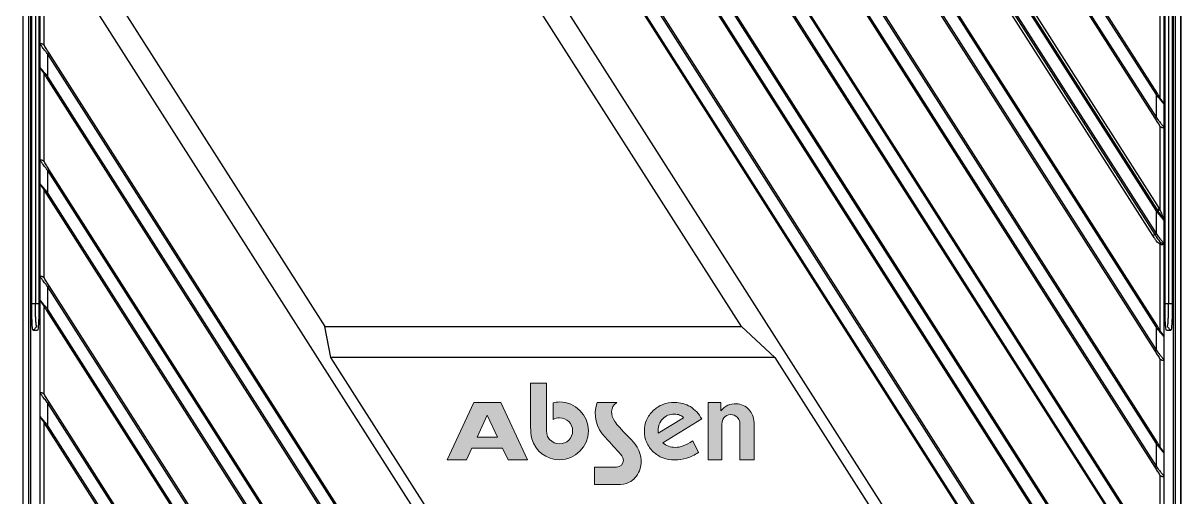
# Model space of a CAD drawing. Header units: millimetres. Extents: x 620 to 19791, y 2539 to 6969.
# Drawn here: x 5723.9 to 5873.9, y 3648.9 to 3710.3 of the extents above; entities that cross this region are included whole.
import ezdxf

# ---------------------------------------------------------------- set-up
doc = ezdxf.new("R2010")
doc.units = ezdxf.units.MM
doc.layers.add('图层 1', color=7, linetype='Continuous', lineweight=18)

# ---------------------------------------------------------------- blocks, each defined once
blk = doc.blocks.new('tugj')
at = {"true_color": 0xf58220}
h = blk.add_hatch(color=30, dxfattribs=at)
edge = h.paths.add_edge_path()
edge.add_spline(control_points=[(12373.44, 4987.8), (12373.51, 4987.6), (12373.62, 4987.41), (12373.76, 4987.25), (12374.08, 4986.89), (12374.53, 4986.67), (12375.04, 4986.67), (12375.97, 4986.67), (12376.74, 4987.43), (12376.74, 4988.36), (12376.74, 4989.3), (12375.97, 4990.06), (12375.04, 4990.06), (12374.74, 4990.06), (12374.45, 4989.98), (12374.2, 4989.84), (12374.2, 4989.84), (12374.2, 4992.01), (12374.2, 4992.01), (12374.48, 4992.07), (12374.76, 4992.11), (12375.04, 4992.11), (12377.1, 4992.11), (12378.78, 4990.42), (12378.78, 4988.36), (12378.78, 4986.3), (12377.1, 4984.62), (12375.04, 4984.62), (12373.33, 4984.62), (12371.89, 4985.77), (12371.44, 4987.33), (12371.29, 4987.85), (12371.3, 4988.33), (12371.3, 4988.86), (12371.3, 4988.86), (12371.3, 4989.47), (12371.3, 4989.47), (12371.3, 4989.47), (12371.3, 4994.53), (12371.3, 4994.53), (12371.3, 4994.53), (12373.34, 4994.53), (12373.34, 4994.53), (12373.34, 4992.63), (12373.34, 4990.72), (12373.34, 4988.82), (12373.34, 4988.47), (12373.32, 4988.14), (12373.44, 4987.8)], knot_values=[0, 0, 0, 0, 1, 1, 1, 2, 2, 2, 3, 3, 3, 4, 4, 4, 5, 5, 5, 6, 6, 6, 7, 7, 7, 8, 8, 8, 9, 9, 9, 10, 10, 10, 11, 11, 11, 12, 12, 12, 13, 13, 13, 14, 14, 14, 15, 15, 15, 16, 16, 16, 16], degree=3, periodic=0)
h = blk.add_hatch(color=256)
h.paths.add_polyline_path([(12364.35, 4987.56), (12367, 4987.56), (12365.68, 4990.4)], flags=16)
h.paths.add_polyline_path([(12367.67, 4986.12), (12363.69, 4986.12), (12362.98, 4984.62), (12360.46, 4984.62), (12363.93, 4992.04), (12366.2, 4992.04), (12367.43, 4992.04), (12370.89, 4984.62), (12368.37, 4984.62)])
h = blk.add_hatch(color=256)
edge = h.paths.add_edge_path()
edge.add_spline(control_points=[(12379.92, 4992.04), (12379.92, 4992.04), (12382.45, 4992.04), (12382.45, 4992.04), (12381.58, 4991.42), (12381.64, 4990.4), (12382.2, 4989.58), (12382.37, 4989.33), (12382.58, 4989.08), (12382.79, 4988.82), (12383.49, 4987.99), (12384.24, 4987.43), (12384.83, 4986.63), (12385.58, 4985.6), (12385.88, 4984.46), (12385.39, 4983.19), (12385.13, 4982.53), (12384.67, 4981.98), (12384.06, 4981.7), (12383.59, 4981.48), (12383.06, 4981.4), (12382.51, 4981.4), (12382.51, 4981.4), (12379.59, 4981.4), (12379.59, 4981.4), (12379.59, 4981.4), (12379.59, 4983.65), (12379.59, 4983.65), (12379.59, 4983.65), (12382.41, 4983.65), (12382.41, 4983.65), (12382.41, 4983.65), (12382.42, 4983.65), (12382.42, 4983.65), (12382.42, 4983.65), (12382.42, 4983.65), (12382.42, 4983.65), (12382.42, 4983.65), (12382.42, 4983.65), (12382.42, 4983.65), (12382.42, 4983.65), (12382.42, 4983.65), (12382.42, 4983.65), (12382.92, 4983.66), (12383.32, 4984.06), (12383.32, 4984.55), (12383.32, 4984.98), (12382.98, 4985.28), (12382.72, 4985.58), (12382.07, 4986.32), (12381.38, 4987.07), (12381.02, 4987.45), (12379.72, 4988.8), (12379.36, 4990.34), (12379.92, 4992.04)], knot_values=[0, 0, 0, 0, 1, 1, 1, 2, 2, 2, 3, 3, 3, 4, 4, 4, 5, 5, 5, 6, 6, 6, 7, 7, 7, 8, 8, 8, 9, 9, 9, 10, 10, 10, 11, 11, 11, 12, 12, 12, 13, 13, 13, 14, 14, 14, 15, 15, 15, 16, 16, 16, 17, 17, 17, 18, 18, 18, 18], degree=3, periodic=0)
h = blk.add_hatch(color=256)
edge = h.paths.add_edge_path()
edge.add_spline(control_points=[(12393.03, 4985.55), (12392.54, 4985.23), (12392.04, 4984.99), (12391.53, 4984.83), (12391.02, 4984.67), (12390.49, 4984.59), (12389.94, 4984.59), (12389.41, 4984.59), (12388.91, 4984.68), (12388.44, 4984.86), (12387.97, 4985.04), (12387.56, 4985.31), (12387.18, 4985.66), (12386.81, 4986.01), (12386.53, 4986.42), (12386.33, 4986.87), (12386.13, 4987.33), (12386.03, 4987.81), (12386.03, 4988.32), (12386.03, 4988.84), (12386.13, 4989.32), (12386.32, 4989.77), (12386.51, 4990.21), (12386.8, 4990.62), (12387.18, 4990.98), (12387.56, 4991.34), (12387.97, 4991.6), (12388.42, 4991.78), (12388.88, 4991.95), (12389.38, 4992.04), (12389.94, 4992.04), (12390.7, 4992.04), (12391.38, 4991.86), (12391.99, 4991.5), (12392.59, 4991.13), (12393.08, 4990.6), (12393.47, 4989.9), (12393.47, 4989.9), (12388.42, 4986.82), (12388.42, 4986.82), (12388.64, 4986.62), (12388.88, 4986.47), (12389.15, 4986.37), (12389.42, 4986.27), (12389.71, 4986.22), (12390.03, 4986.22), (12390.36, 4986.22), (12390.7, 4986.28), (12391.07, 4986.42), (12391.44, 4986.55), (12391.85, 4986.76), (12392.31, 4987.05), (12392.31, 4987.05), (12393.03, 4985.55), (12393.03, 4985.55)], knot_values=[0, 0, 0, 0, 1, 1, 1, 2, 2, 2, 3, 3, 3, 4, 4, 4, 5, 5, 5, 6, 6, 6, 7, 7, 7, 8, 8, 8, 9, 9, 9, 10, 10, 10, 11, 11, 11, 12, 12, 12, 13, 13, 13, 14, 14, 14, 15, 15, 15, 16, 16, 16, 17, 17, 17, 18, 18, 18, 18], degree=3, periodic=0)
edge = h.paths.add_edge_path(flags=16)
edge.add_spline(control_points=[(12387.82, 4988.07), (12387.82, 4988.07), (12391.11, 4990.05), (12391.11, 4990.05), (12390.97, 4990.21), (12390.8, 4990.33), (12390.59, 4990.41), (12390.39, 4990.49), (12390.16, 4990.53), (12389.92, 4990.53), (12389.31, 4990.53), (12388.81, 4990.33), (12388.41, 4989.92), (12388.01, 4989.52), (12387.81, 4989), (12387.81, 4988.39), (12387.81, 4988.3), (12387.81, 4988.23), (12387.82, 4988.19), (12387.82, 4988.15), (12387.82, 4988.11), (12387.82, 4988.07)], knot_values=[0, 0, 0, 0, 1, 1, 1, 2, 2, 2, 3, 3, 3, 4, 4, 4, 5, 5, 5, 6, 6, 6, 7, 7, 7, 7], degree=3, periodic=0)
h = blk.add_hatch(color=256)
edge = h.paths.add_edge_path()
edge.add_spline(control_points=[(12394.28, 4984.62), (12394.28, 4984.62), (12394.28, 4992.04), (12394.28, 4992.04), (12394.28, 4992.04), (12395.94, 4992.04), (12395.94, 4992.04), (12395.94, 4992.04), (12395.94, 4990.94), (12395.94, 4990.94), (12396.52, 4991.63), (12397.11, 4991.9), (12397.99, 4991.88), (12398.47, 4991.88), (12399.23, 4991.56), (12399.61, 4991.1), (12399.97, 4990.64), (12400.24, 4990.25), (12400.24, 4989.4), (12400.24, 4989.4), (12400.24, 4984.62), (12400.24, 4984.62), (12400.24, 4984.62), (12398.42, 4984.62), (12398.42, 4984.62), (12398.42, 4984.62), (12398.42, 4988.77), (12398.42, 4988.77), (12398.42, 4989.02), (12398.42, 4989.28), (12398.38, 4989.53), (12398.35, 4989.72), (12398.24, 4989.93), (12398.08, 4990.11), (12397.61, 4990.6), (12396.76, 4990.59), (12396.33, 4990.04), (12396.1, 4989.75), (12396.08, 4989.46), (12396.08, 4988.73), (12396.08, 4988.73), (12396.08, 4984.62), (12396.08, 4984.62), (12396.08, 4984.62), (12394.28, 4984.62), (12394.28, 4984.62)], knot_values=[0, 0, 0, 0, 1, 1, 1, 2, 2, 2, 3, 3, 3, 4, 4, 4, 5, 5, 5, 6, 6, 6, 7, 7, 7, 8, 8, 8, 9, 9, 9, 10, 10, 10, 11, 11, 11, 12, 12, 12, 13, 13, 13, 14, 14, 14, 15, 15, 15, 15], degree=3, periodic=0)
at = {"color": 7, "linetype": 'Continuous', "lineweight": 25}
for p, q in [((12357.17, 5133.16), (12452.33, 4983.78)), ((12452.33, 4986.75), (12359.06, 5133.16)), ((12366.77, 5133.16), (12452.33, 4998.85)), ((12452.33, 5001.83), (12368.67, 5133.16)), ((12376.37, 5133.16), (12452.33, 5013.93)), ((12452.33, 5016.9), (12378.27, 5133.16)), ((12385.98, 5133.16), (12452.33, 5029)), ((12452.33, 5031.98), (12387.87, 5133.16)), ((12452.33, 4968.7), (12348.17, 5132.21)), ((12349.82, 5132.58), (12452.33, 4971.68)), ((12357.69, 5131.96), (12452.16, 4983.67)), ((12452.5, 4986.86), (12360.06, 5131.96)), ((12367.3, 5131.96), (12452.16, 4998.74)), ((12452.5, 5001.94), (12369.67, 5131.96)), ((12376.9, 5131.96), (12452.16, 5013.82)), ((12452.5, 5017.01), (12379.27, 5131.96)), ((12386.5, 5131.96), (12452.16, 5028.89)), ((12452.5, 5032.09), (12388.88, 5131.96)), ((12348.84, 5130.78), (12452.16, 4968.59)), ((12452.5, 4971.79), (12350.88, 5131.3)), ((12451.91, 5013.66), (12377.69, 5130.16)), ((12380.77, 5130.16), (12452.75, 5017.17)), ((12452.33, 4956.6), (12342.78, 5128.57)), ((12452.33, 4953.62), (12341.17, 5128.12)), ((12452.5, 4956.71), (12343.41, 5127.95)), ((12341.95, 5126.52), (12452.16, 4953.52)), ((12452.33, 4941.53), (12337.58, 5121.65)), ((12452.5, 4941.63), (12338.95, 5119.88)), ((12452.33, 4938.55), (12337.24, 5119.22)), ((12338.65, 5116.63), (12452.16, 4938.44)), ((12305.54, 4868.26), (12305.54, 5107.47)), ((12306.27, 4868.26), (12306.27, 5107.47)), ((12306.49, 5107.47), (12306.49, 4868.26)), ((12454.59, 4868.26), (12454.59, 5107.47)), ((12454.82, 5107.47), (12454.82, 4868.26)), ((12455.54, 4868.26), (12455.54, 5107.47)), ((12455.54, 5107.47), (12455.54, 4868.26)), ((12398.6, 5001.87), (12354.11, 5071.69)), ((12452.83, 4922.32), (12361.49, 5065.69)), ((12306.65, 5004.87), (12306.65, 5063.87)), ((12307.13, 5063.87), (12307.13, 5004.87)), ((12307.59, 5063.87), (12307.59, 5004.87)), ((12453.49, 5004.87), (12453.49, 5063.87)), ((12453.96, 5063.87), (12453.96, 5004.87)), ((12454.43, 5063.87), (12454.43, 5004.87)), ((12308.3, 5058.92), (12344.65, 5001.87)), ((12307.75, 5038.44), (12307.75, 5053.57)), ((12308.25, 5053.42), (12399.59, 4910.04)), ((12308.25, 5038.33), (12308.25, 5053.42)), ((12452.83, 5042.93), (12452.83, 5031.57)), ((12453.33, 5042.82), (12453.33, 5030.73)), ((12307.75, 5035.46), (12307.75, 5038.44)), ((12308.25, 5038.33), (12308.3, 5038.27)), ((12308.75, 5034.2), (12308.75, 5037.18)), ((12423.85, 4856.52), (12308.75, 5037.18)), ((12422.44, 4859.1), (12308.92, 5037.29)), ((12307.75, 5023.36), (12307.75, 5035.46)), ((12308.25, 5023.26), (12308.25, 5034.62)), ((12308.58, 5034.1), (12422.14, 4855.85)), ((12308.75, 5034.2), (12423.5, 4854.08)), ((12452.33, 5031.98), (12452.33, 5029)), ((12453.33, 5030.73), (12453.33, 5027.75)), ((12452.83, 5027.85), (12452.79, 5027.91)), ((12452.83, 5027.85), (12452.83, 5017.05)), ((12453.33, 5027.75), (12453.33, 5015.65)), ((12307.75, 5020.38), (12307.75, 5023.36)), ((12308.25, 5023.26), (12308.3, 5023.19)), ((12419.92, 4847.61), (12308.75, 5022.11)), ((12308.75, 5019.13), (12308.75, 5022.11)), ((12419.14, 4849.21), (12308.92, 5022.21)), ((12307.75, 5008.29), (12307.75, 5020.38)), ((12308.25, 5008.18), (12308.25, 5019.54)), ((12308.58, 5019.02), (12417.67, 4847.78)), ((12308.75, 5019.13), (12418.31, 4847.16)), ((12452.33, 5016.9), (12452.33, 5013.93)), ((12452.58, 5016.89), (12452.5, 5017.01)), ((12452.75, 5017.17), (12452.83, 5017.05)), ((12453.33, 5015.65), (12453.33, 5012.67)), ((12452.83, 5012.56), (12452.83, 5001.42)), ((12453.33, 5012.67), (12453.33, 5000.57)), ((12307.75, 5005.31), (12307.75, 5008.29)), ((12308.25, 5008.18), (12308.3, 5008.12)), ((12308.75, 5004.05), (12308.75, 5007.03)), ((12412.92, 4843.53), (12308.75, 5007.03)), ((12412.24, 4844.96), (12308.92, 5007.14)), ((12306.65, 5004.87), (12307.13, 5004.87)), ((12307.75, 4993.21), (12307.75, 5005.31)), ((12308.25, 4993.1), (12308.25, 5004.47)), ((12308.75, 5004.05), (12411.26, 4843.15)), ((12453.96, 5004.87), (12454.43, 5004.87)), ((12308.58, 5003.95), (12410.21, 4844.43)), ((12307.41, 5001.39), (12306.83, 5001.39)), ((12307.31, 5001.87), (12306.83, 5001.39)), ((12345.42, 4997.87), (12344.65, 5001.87)), ((12344.65, 5001.87), (12398.6, 5001.87)), ((12398.6, 5001.87), (12402.92, 4997.87)), ((12452.33, 5001.83), (12452.33, 4998.85)), ((12454.25, 5001.39), (12453.67, 5001.39)), ((12454.25, 5001.39), (12453.78, 5001.87)), ((12453.33, 5000.57), (12453.33, 4997.6)), ((12358.16, 4977.87), (12345.42, 4997.87)), ((12402.92, 4997.87), (12345.42, 4997.87)), ((12402.92, 4997.87), (12415.67, 4977.87)), ((12452.83, 4997.7), (12452.79, 4997.76)), ((12452.83, 4997.7), (12452.83, 4986.34)), ((12453.33, 4997.6), (12453.33, 4985.5)), ((12307.75, 4990.23), (12307.75, 4993.21)), ((12308.25, 4993.1), (12308.3, 4993.04)), ((12403.39, 4843.77), (12308.92, 4992.06)), ((12308.75, 4988.98), (12308.75, 4991.95)), ((12403.92, 4842.57), (12308.75, 4991.95)), ((12307.75, 4978.14), (12307.75, 4990.23)), ((12308.25, 4978.03), (12308.25, 4989.39)), ((12308.58, 4988.87), (12401.02, 4843.77)), ((12308.75, 4988.98), (12402.02, 4842.57)), ((12452.33, 4986.75), (12452.33, 4983.78)), ((12453.33, 4985.5), (12453.33, 4982.52)), ((12452.83, 4982.63), (12452.79, 4982.69)), ((12452.83, 4982.63), (12452.83, 4971.26)), ((12453.33, 4982.52), (12453.33, 4970.42))]:
    blk.add_line(p, q, dxfattribs=at)
at = {"color": 8, "linetype": 'Continuous', "lineweight": 25}
for p, q in [((12307.13, 5004.87), (12307.59, 5004.87)), ((12453.49, 5004.87), (12453.96, 5004.87))]:
    blk.add_line(p, q, dxfattribs=at)
blk.add_line((12373.44, 4987.8), (12373.44, 4987.8))
blk.add_line((12373.44, 4987.8), (12373.44, 4987.8))
blk.add_line((12373.44, 4987.8), (12373.44, 4987.8))
at = {"color": 7, "linetype": 'Continuous', "lineweight": 25, "flags": 128}
for points in [[(12308.92, 5037.29), (12308.92, 5037.29), (12308.91, 5037.28), (12308.89, 5037.27), (12308.87, 5037.26), (12308.85, 5037.24), (12308.82, 5037.22), (12308.78, 5037.2), (12308.75, 5037.18)], [(12452.5, 5032.09), (12452.5, 5032.08), (12452.49, 5032.08), (12452.47, 5032.07), (12452.45, 5032.06), (12452.43, 5032.04), (12452.4, 5032.02), (12452.37, 5032), (12452.33, 5031.98)], [(12308.92, 5022.21), (12308.92, 5022.21), (12308.91, 5022.21), (12308.89, 5022.2), (12308.87, 5022.18), (12308.85, 5022.17), (12308.82, 5022.15), (12308.78, 5022.13), (12308.75, 5022.11)], [(12308.58, 5019.02), (12308.59, 5019.02), (12308.6, 5019.03), (12308.61, 5019.04), (12308.63, 5019.05), (12308.66, 5019.07), (12308.69, 5019.09), (12308.72, 5019.11), (12308.75, 5019.13)], [(12452.75, 5017.17), (12452.71, 5017.14), (12452.66, 5017.11), (12452.61, 5017.08), (12452.58, 5017.06), (12452.54, 5017.04), (12452.52, 5017.02), (12452.51, 5017.01), (12452.5, 5017.01)], [(12308.92, 5007.14), (12308.92, 5007.14), (12308.91, 5007.13), (12308.89, 5007.12), (12308.87, 5007.11), (12308.85, 5007.09), (12308.82, 5007.07), (12308.78, 5007.05), (12308.75, 5007.03)], [(12308.58, 5003.95), (12308.59, 5003.95), (12308.6, 5003.95), (12308.61, 5003.96), (12308.63, 5003.98), (12308.66, 5003.99), (12308.69, 5004.01), (12308.72, 5004.03), (12308.75, 5004.05)], [(12452.16, 4998.74), (12452.17, 4998.75), (12452.18, 4998.75), (12452.19, 4998.76), (12452.21, 4998.77), (12452.24, 4998.79), (12452.27, 4998.81), (12452.3, 4998.83), (12452.33, 4998.85)], [(12308.92, 4992.06), (12308.92, 4992.06), (12308.91, 4992.05), (12308.89, 4992.04), (12308.87, 4992.03), (12308.85, 4992.01), (12308.82, 4992), (12308.78, 4991.98), (12308.75, 4991.95)], [(12308.58, 4988.87), (12308.59, 4988.87), (12308.6, 4988.88), (12308.61, 4988.89), (12308.63, 4988.9), (12308.66, 4988.92), (12308.69, 4988.94), (12308.72, 4988.96), (12308.75, 4988.98)], [(12452.5, 4986.86), (12452.5, 4986.86), (12452.49, 4986.85), (12452.47, 4986.84), (12452.45, 4986.83), (12452.43, 4986.81), (12452.4, 4986.79), (12452.37, 4986.77), (12452.33, 4986.75)]]:
    blk.add_lwpolyline(points, dxfattribs=at)
at = {"color": 7, "linetype": 'Continuous', "lineweight": 25}
for points, knots in [([(12308.25, 5038.33), (12308.23, 5038.36), (12308.18, 5038.41), (12308.09, 5038.46), (12308, 5038.5), (12307.91, 5038.52), (12307.85, 5038.52), (12307.78, 5038.5), (12307.76, 5038.46), (12307.75, 5038.44)], [0, 0, 0, 0, 0.134077, 0.262039, 0.388304, 0.526978, 0.64204, 0.751288, 1, 1, 1, 1]), ([(12308.75, 5037.18), (12308.64, 5037.32), (12308.4, 5037.62), (12308.12, 5037.95), (12307.96, 5038.2), (12307.86, 5038.31), (12307.78, 5038.39), (12307.76, 5038.42), (12307.75, 5038.44)], [0, 0, 0, 0, 0.257261, 0.56809, 0.677197, 0.770862, 0.880867, 1, 1, 1, 1]), ([(12308.92, 5037.29), (12308.81, 5037.46), (12308.59, 5037.81), (12308.39, 5038.12), (12308.3, 5038.27)], [0, 0, 0, 0, 0.502861, 1, 1, 1, 1]), ([(12307.75, 5035.46), (12307.76, 5035.45), (12307.77, 5035.44), (12307.84, 5035.35), (12307.94, 5035.22), (12308.12, 5034.99), (12308.4, 5034.65), (12308.63, 5034.36), (12308.75, 5034.2)], [0, 0, 0, 0, 0.09337, 0.196877, 0.31477, 0.449933, 0.705778, 1, 1, 1, 1]), ([(12307.83, 5035.28), (12307.81, 5035.31), (12307.77, 5035.38), (12307.76, 5035.43), (12307.75, 5035.46)], [0, 0, 0, 0, 0.585147, 1, 1, 1, 1]), ([(12307.83, 5035.28), (12307.85, 5035.25), (12307.89, 5035.18), (12308.01, 5035), (12308.23, 5034.65), (12308.44, 5034.32), (12308.58, 5034.1)], [0, 0, 0, 0, 0.115369, 0.245988, 0.496106, 1, 1, 1, 1]), ([(12308.58, 5034.1), (12308.59, 5034.1), (12308.59, 5034.1), (12308.63, 5034.13), (12308.69, 5034.16), (12308.73, 5034.19), (12308.75, 5034.2)], [0, 0, 0, 0, 0.250003, 0.500006, 0.749993, 1, 1, 1, 1]), ([(12453.33, 5030.73), (12453.33, 5030.73), (12453.31, 5030.75), (12453.24, 5030.85), (12453.12, 5030.99), (12452.95, 5031.21), (12452.69, 5031.53), (12452.46, 5031.82), (12452.33, 5031.98)], [0, 0, 0, 0, 0.098062, 0.21726, 0.342941, 0.45913, 0.704369, 1, 1, 1, 1]), ([(12453.26, 5030.9), (12453.24, 5030.94), (12453.19, 5031), (12453.08, 5031.18), (12452.85, 5031.54), (12452.64, 5031.87), (12452.5, 5032.09)], [0, 0, 0, 0, 0.1153733, 0.2459859, 0.4961026, 1, 1, 1, 1]), ([(12453.26, 5030.9), (12453.28, 5030.87), (12453.32, 5030.81), (12453.33, 5030.75), (12453.33, 5030.73)], [0, 0, 0, 0, 0.541523, 1, 1, 1, 1]), ([(12452.33, 5029), (12452.31, 5028.99), (12452.27, 5028.96), (12452.21, 5028.92), (12452.17, 5028.9), (12452.17, 5028.9), (12452.16, 5028.89)], [0, 0, 0, 0, 0.250004, 0.500021, 0.750002, 1, 1, 1, 1]), ([(12452.16, 5028.89), (12452.27, 5028.72), (12452.49, 5028.38), (12452.69, 5028.07), (12452.79, 5027.91)], [0, 0, 0, 0, 0.502861, 1, 1, 1, 1]), ([(12452.33, 5029), (12452.46, 5028.84), (12452.69, 5028.55), (12452.96, 5028.22), (12453.13, 5027.99), (12453.25, 5027.86), (12453.31, 5027.78), (12453.33, 5027.74), (12453.33, 5027.74), (12453.33, 5027.75)], [0, 0, 0, 0, 0.302076, 0.550669, 0.665667, 0.787579, 0.918986, 0.964427, 1, 1, 1, 1]), ([(12452.83, 5027.85), (12452.86, 5027.83), (12452.91, 5027.77), (12453, 5027.72), (12453.09, 5027.68), (12453.18, 5027.67), (12453.24, 5027.66), (12453.29, 5027.67), (12453.32, 5027.71), (12453.33, 5027.73), (12453.33, 5027.75)], [0, 0, 0, 0, 0.134903, 0.261911, 0.39465, 0.528441, 0.642504, 0.748156, 0.855374, 1, 1, 1, 1]), ([(12308.25, 5023.26), (12308.23, 5023.28), (12308.18, 5023.33), (12308.09, 5023.39), (12308, 5023.42), (12307.91, 5023.44), (12307.85, 5023.45), (12307.78, 5023.43), (12307.76, 5023.39), (12307.75, 5023.36)], [0, 0, 0, 0, 0.1341451, 0.2622005, 0.3885308, 0.5273302, 0.6425653, 0.7518397, 1, 1, 1, 1]), ([(12308.75, 5022.11), (12308.64, 5022.24), (12308.4, 5022.54), (12308.12, 5022.88), (12307.96, 5023.12), (12307.86, 5023.23), (12307.78, 5023.31), (12307.76, 5023.34), (12307.75, 5023.36)], [0, 0, 0, 0, 0.257381, 0.568196, 0.677432, 0.771191, 0.881044, 1, 1, 1, 1]), ([(12308.92, 5022.21), (12308.81, 5022.39), (12308.59, 5022.73), (12308.39, 5023.04), (12308.3, 5023.19)], [0, 0, 0, 0, 0.502864, 1, 1, 1, 1]), ([(12307.75, 5020.38), (12307.76, 5020.38), (12307.77, 5020.36), (12307.84, 5020.27), (12307.94, 5020.14), (12308.12, 5019.92), (12308.4, 5019.58), (12308.63, 5019.28), (12308.75, 5019.13)], [0, 0, 0, 0, 0.093369, 0.196876, 0.314768, 0.449932, 0.705777, 1, 1, 1, 1]), ([(12307.83, 5020.2), (12307.81, 5020.24), (12307.77, 5020.3), (12307.76, 5020.36), (12307.75, 5020.38)], [0, 0, 0, 0, 0.585166, 1, 1, 1, 1]), ([(12307.83, 5020.2), (12307.85, 5020.17), (12307.89, 5020.11), (12308.01, 5019.93), (12308.23, 5019.57), (12308.44, 5019.24), (12308.58, 5019.02)], [0, 0, 0, 0, 0.115369, 0.245988, 0.496106, 1, 1, 1, 1]), ([(12452.5, 5017.01), (12452.5, 5017.01), (12452.5, 5017.01), (12452.48, 5016.99), (12452.45, 5016.98), (12452.43, 5016.96), (12452.39, 5016.94), (12452.35, 5016.92), (12452.33, 5016.9)], [0, 0, 0, 0, 0.239464, 0.36836, 0.500014, 0.63166, 0.760536, 1, 1, 1, 1]), ([(12453.33, 5015.65), (12453.33, 5015.66), (12453.31, 5015.67), (12453.21, 5015.81), (12453, 5016.07), (12452.69, 5016.46), (12452.46, 5016.75), (12452.33, 5016.9)], [0, 0, 0, 0, 0.098037, 0.217313, 0.458137, 0.703937, 1, 1, 1, 1]), ([(12452.58, 5016.89), (12452.58, 5016.89), (12452.59, 5016.89), (12452.62, 5016.91), (12452.65, 5016.93), (12452.69, 5016.96), (12452.75, 5017), (12452.8, 5017.03), (12452.83, 5017.05)], [0, 0, 0, 0, 0.239271, 0.368053, 0.499575, 0.631188, 0.760143, 1, 1, 1, 1]), ([(12453.33, 5015.65), (12453.33, 5015.65), (12453.33, 5015.66), (12453.33, 5015.67), (12453.32, 5015.7), (12453.3, 5015.74), (12453.28, 5015.78), (12453.24, 5015.84), (12453.16, 5015.97), (12452.95, 5016.31), (12452.74, 5016.64), (12452.58, 5016.89)], [0, 0, 0, 0, 0.002482, 0.0198296, 0.0660466, 0.1362881, 0.1617909, 0.2069011, 0.3460667, 0.4934647, 1, 1, 1, 1]), ([(12452.59, 5016.91), (12452.6, 5016.88), (12452.62, 5016.84), (12452.64, 5016.79), (12452.66, 5016.77)], [0, 0, 0, 0, 0.502338, 1, 1, 1, 1]), ([(12452.83, 5017.05), (12452.92, 5016.83), (12453.06, 5016.47), (12453.26, 5015.99), (12453.31, 5015.76), (12453.33, 5015.65)], [0, 0, 0, 0, 0.444644, 0.722588, 1, 1, 1, 1]), ([(12452.16, 5013.82), (12452.16, 5013.82), (12452.15, 5013.81), (12452.09, 5013.77), (12452.01, 5013.72), (12451.94, 5013.68), (12451.91, 5013.66)], [0, 0, 0, 0, 0.2500005, 0.5000072, 0.7500191, 1, 1, 1, 1]), ([(12452.83, 5012.56), (12452.75, 5012.61), (12452.58, 5012.71), (12452.37, 5012.97), (12452.2, 5013.21), (12452.05, 5013.45), (12451.96, 5013.58), (12451.91, 5013.66)], [0, 0, 0, 0, 0.187218, 0.413048, 0.681518, 0.800238, 1, 1, 1, 1]), ([(12452.33, 5013.93), (12452.31, 5013.91), (12452.27, 5013.88), (12452.21, 5013.85), (12452.17, 5013.82), (12452.17, 5013.82), (12452.16, 5013.82)], [0, 0, 0, 0, 0.250004, 0.500022, 0.75, 1, 1, 1, 1]), ([(12452.16, 5013.82), (12452.29, 5013.62), (12452.47, 5013.34), (12452.71, 5012.98), (12452.85, 5012.84), (12452.92, 5012.78)], [0, 0, 0, 0, 0.531853, 0.782478, 1, 1, 1, 1]), ([(12452.33, 5013.93), (12452.46, 5013.76), (12452.69, 5013.47), (12452.96, 5013.14), (12453.13, 5012.92), (12453.25, 5012.78), (12453.31, 5012.7), (12453.33, 5012.67), (12453.33, 5012.67), (12453.33, 5012.67)], [0, 0, 0, 0, 0.302582, 0.550131, 0.66527, 0.788253, 0.920163, 0.965264, 1, 1, 1, 1]), ([(12452.83, 5012.56), (12452.84, 5012.58), (12452.86, 5012.62), (12452.88, 5012.68), (12452.9, 5012.74), (12452.91, 5012.77), (12452.92, 5012.78)], [0, 0, 0, 0, 0.246956, 0.50001, 0.753037, 1, 1, 1, 1]), ([(12453.33, 5012.67), (12453.33, 5012.67), (12453.33, 5012.66), (12453.33, 5012.63), (12453.32, 5012.6), (12453.3, 5012.56), (12453.27, 5012.52), (12453.19, 5012.48), (12453.08, 5012.48), (12452.95, 5012.5), (12452.87, 5012.54), (12452.83, 5012.56)], [0, 0, 0, 0, 0.0240225, 0.0315148, 0.1438131, 0.1995644, 0.3349407, 0.5101815, 0.6736692, 0.8339388, 1, 1, 1, 1]), ([(12452.92, 5012.78), (12452.95, 5012.76), (12453.03, 5012.71), (12453.14, 5012.67), (12453.22, 5012.64), (12453.28, 5012.64), (12453.32, 5012.64), (12453.33, 5012.65), (12453.33, 5012.67), (12453.33, 5012.67), (12453.33, 5012.67), (12453.33, 5012.67)], [0, 0, 0, 0, 0.157281, 0.366929, 0.538763, 0.64963, 0.848046, 0.956078, 0.985715, 0.994716, 1, 1, 1, 1]), ([(12308.25, 5008.18), (12308.23, 5008.21), (12308.18, 5008.26), (12308.09, 5008.31), (12308, 5008.35), (12307.91, 5008.37), (12307.85, 5008.37), (12307.78, 5008.35), (12307.76, 5008.31), (12307.75, 5008.29)], [0, 0, 0, 0, 0.134143, 0.2622, 0.388529, 0.527329, 0.642564, 0.751838, 1, 1, 1, 1]), ([(12308.75, 5007.03), (12308.64, 5007.17), (12308.4, 5007.47), (12308.12, 5007.8), (12307.96, 5008.05), (12307.86, 5008.16), (12307.78, 5008.24), (12307.76, 5008.27), (12307.75, 5008.29)], [0, 0, 0, 0, 0.257381, 0.568196, 0.677432, 0.771192, 0.881044, 1, 1, 1, 1]), ([(12308.92, 5007.14), (12308.81, 5007.31), (12308.59, 5007.66), (12308.39, 5007.97), (12308.3, 5008.12)], [0, 0, 0, 0, 0.502861, 1, 1, 1, 1]), ([(12306.83, 5001.39), (12306.81, 5001.44), (12306.76, 5001.55), (12306.7, 5002.35), (12306.66, 5003.51), (12306.66, 5004.42), (12306.65, 5004.87)], [0, 0, 0, 0, 0.246606, 0.499977, 0.753355, 1, 1, 1, 1]), ([(12307.31, 5001.87), (12307.29, 5001.89), (12307.27, 5001.91), (12307.25, 5002.03), (12307.22, 5002.21), (12307.19, 5002.55), (12307.16, 5003.14), (12307.14, 5003.68), (12307.13, 5004.26), (12307.13, 5004.66), (12307.13, 5004.87)], [0, 0, 0, 0, 0.172798, 0.22395, 0.251448, 0.47876, 0.617801, 0.745872, 0.869008, 1, 1, 1, 1]), ([(12307.59, 5004.87), (12307.59, 5004.42), (12307.59, 5003.51), (12307.54, 5002.35), (12307.48, 5001.55), (12307.43, 5001.44), (12307.41, 5001.39)], [0, 0, 0, 0, 0.246584, 0.499952, 0.753353, 1, 1, 1, 1]), ([(12307.75, 5005.31), (12307.76, 5005.3), (12307.77, 5005.29), (12307.84, 5005.2), (12307.94, 5005.07), (12308.12, 5004.84), (12308.4, 5004.5), (12308.63, 5004.21), (12308.75, 5004.05)], [0, 0, 0, 0, 0.093369, 0.196876, 0.314768, 0.449931, 0.705777, 1, 1, 1, 1]), ([(12307.83, 5005.13), (12307.81, 5005.16), (12307.77, 5005.22), (12307.76, 5005.28), (12307.75, 5005.31)], [0, 0, 0, 0, 0.585162, 1, 1, 1, 1]), ([(12307.83, 5005.13), (12307.85, 5005.1), (12307.89, 5005.03), (12308.01, 5004.85), (12308.23, 5004.5), (12308.44, 5004.17), (12308.58, 5003.95)], [0, 0, 0, 0, 0.115369, 0.245988, 0.496106, 1, 1, 1, 1]), ([(12453.67, 5001.39), (12453.65, 5001.44), (12453.6, 5001.55), (12453.54, 5002.35), (12453.5, 5003.51), (12453.49, 5004.42), (12453.49, 5004.87)], [0, 0, 0, 0, 0.246575, 0.499981, 0.753377, 1, 1, 1, 1]), ([(12453.78, 5001.87), (12453.79, 5001.88), (12453.81, 5001.91), (12453.84, 5002.03), (12453.87, 5002.2), (12453.9, 5002.55), (12453.93, 5003.14), (12453.95, 5003.68), (12453.96, 5004.26), (12453.96, 5004.66), (12453.96, 5004.87)], [0, 0, 0, 0, 0.171089, 0.22156, 0.248497, 0.476583, 0.616497, 0.745393, 0.868684, 1, 1, 1, 1]), ([(12454.43, 5004.87), (12454.43, 5004.42), (12454.42, 5003.51), (12454.38, 5002.35), (12454.32, 5001.55), (12454.27, 5001.44), (12454.25, 5001.39)], [0, 0, 0, 0, 0.246596, 0.499948, 0.753316, 1, 1, 1, 1]), ([(12452.5, 5001.94), (12452.5, 5001.93), (12452.49, 5001.93), (12452.46, 5001.91), (12452.4, 5001.87), (12452.36, 5001.84), (12452.33, 5001.83)], [0, 0, 0, 0, 0.2499967, 0.5000009, 0.7499926, 1, 1, 1, 1]), ([(12453.33, 5000.57), (12453.33, 5000.58), (12453.31, 5000.6), (12453.24, 5000.7), (12453.12, 5000.84), (12452.95, 5001.05), (12452.69, 5001.38), (12452.46, 5001.67), (12452.33, 5001.83)], [0, 0, 0, 0, 0.097996, 0.217183, 0.3429, 0.459099, 0.704331, 1, 1, 1, 1]), ([(12453.26, 5000.75), (12453.24, 5000.79), (12453.19, 5000.85), (12453.08, 5001.03), (12452.85, 5001.38), (12452.64, 5001.72), (12452.5, 5001.94)], [0, 0, 0, 0, 0.115373, 0.245987, 0.496102, 1, 1, 1, 1]), ([(12453.26, 5000.75), (12453.28, 5000.72), (12453.32, 5000.66), (12453.33, 5000.6), (12453.33, 5000.57)], [0, 0, 0, 0, 0.541941, 1, 1, 1, 1]), ([(12452.16, 4998.74), (12452.27, 4998.57), (12452.49, 4998.23), (12452.69, 4997.92), (12452.79, 4997.76)], [0, 0, 0, 0, 0.502859, 1, 1, 1, 1]), ([(12452.33, 4998.85), (12452.46, 4998.69), (12452.69, 4998.39), (12452.96, 4998.07), (12453.13, 4997.84), (12453.25, 4997.71), (12453.31, 4997.63), (12453.33, 4997.59), (12453.33, 4997.59), (12453.33, 4997.6)], [0, 0, 0, 0, 0.3020708, 0.5506758, 0.6656738, 0.7875816, 0.9189876, 0.9644279, 1, 1, 1, 1]), ([(12452.83, 4997.7), (12452.86, 4997.68), (12452.91, 4997.62), (12453, 4997.57), (12453.09, 4997.53), (12453.18, 4997.51), (12453.24, 4997.51), (12453.29, 4997.52), (12453.32, 4997.55), (12453.33, 4997.58), (12453.33, 4997.6)], [0, 0, 0, 0, 0.134908, 0.261922, 0.39465, 0.52845, 0.642532, 0.748185, 0.855372, 1, 1, 1, 1]), ([(12308.25, 4993.1), (12308.23, 4993.13), (12308.18, 4993.18), (12308.09, 4993.24), (12308, 4993.27), (12307.91, 4993.29), (12307.85, 4993.3), (12307.78, 4993.28), (12307.76, 4993.24), (12307.75, 4993.21)], [0, 0, 0, 0, 0.1341442, 0.2622012, 0.3885311, 0.5273313, 0.642567, 0.751842, 1, 1, 1, 1]), ([(12308.75, 4991.95), (12308.64, 4992.09), (12308.4, 4992.4), (12308.12, 4992.73), (12307.95, 4992.97), (12307.86, 4993.08), (12307.78, 4993.16), (12307.76, 4993.19), (12307.75, 4993.21)], [0, 0, 0, 0, 0.259315, 0.569217, 0.678742, 0.77285, 0.882201, 1, 1, 1, 1]), ([(12308.92, 4992.06), (12308.81, 4992.24), (12308.59, 4992.58), (12308.39, 4992.89), (12308.3, 4993.04)], [0, 0, 0, 0, 0.502862, 1, 1, 1, 1]), ([(12307.75, 4990.23), (12307.76, 4990.23), (12307.77, 4990.21), (12307.84, 4990.12), (12307.94, 4989.99), (12308.12, 4989.77), (12308.4, 4989.43), (12308.63, 4989.13), (12308.75, 4988.98)], [0, 0, 0, 0, 0.093369, 0.196883, 0.314776, 0.449957, 0.70579, 1, 1, 1, 1]), ([(12307.83, 4990.05), (12307.81, 4990.09), (12307.77, 4990.15), (12307.76, 4990.21), (12307.75, 4990.23)], [0, 0, 0, 0, 0.585162, 1, 1, 1, 1]), ([(12307.83, 4990.05), (12307.85, 4990.02), (12307.89, 4989.95), (12308.01, 4989.78), (12308.23, 4989.42), (12308.44, 4989.09), (12308.58, 4988.87)], [0, 0, 0, 0, 0.115369, 0.245988, 0.496106, 1, 1, 1, 1]), ([(12453.33, 4985.5), (12453.33, 4985.51), (12453.31, 4985.52), (12453.24, 4985.63), (12453.12, 4985.76), (12452.95, 4985.98), (12452.69, 4986.31), (12452.46, 4986.6), (12452.33, 4986.75)], [0, 0, 0, 0, 0.09802, 0.217223, 0.342928, 0.459125, 0.704364, 1, 1, 1, 1]), ([(12453.26, 4985.68), (12453.24, 4985.71), (12453.19, 4985.78), (12453.08, 4985.95), (12452.85, 4986.31), (12452.64, 4986.64), (12452.5, 4986.86)], [0, 0, 0, 0, 0.115373, 0.245987, 0.496102, 1, 1, 1, 1]), ([(12453.26, 4985.68), (12453.28, 4985.64), (12453.32, 4985.58), (12453.33, 4985.53), (12453.33, 4985.5)], [0, 0, 0, 0, 0.5415304, 1, 1, 1, 1]), ([(12452.33, 4983.78), (12452.31, 4983.76), (12452.27, 4983.73), (12452.21, 4983.7), (12452.17, 4983.67), (12452.17, 4983.67), (12452.16, 4983.67)], [0, 0, 0, 0, 0.249999, 0.500004, 0.750004, 1, 1, 1, 1]), ([(12452.16, 4983.67), (12452.27, 4983.49), (12452.49, 4983.15), (12452.69, 4982.84), (12452.79, 4982.69)], [0, 0, 0, 0, 0.502859, 1, 1, 1, 1]), ([(12452.33, 4983.78), (12452.46, 4983.62), (12452.69, 4983.32), (12452.96, 4982.99), (12453.13, 4982.77), (12453.24, 4982.63), (12453.31, 4982.55), (12453.33, 4982.52), (12453.33, 4982.52), (12453.33, 4982.52)], [0, 0, 0, 0, 0.300141, 0.550188, 0.665066, 0.787586, 0.918971, 0.964467, 1, 1, 1, 1]), ([(12452.83, 4982.63), (12452.86, 4982.6), (12452.91, 4982.55), (12453, 4982.49), (12453.09, 4982.46), (12453.18, 4982.44), (12453.24, 4982.43), (12453.29, 4982.45), (12453.32, 4982.48), (12453.33, 4982.5), (12453.33, 4982.52)], [0, 0, 0, 0, 0.134905, 0.261917, 0.394643, 0.528439, 0.642518, 0.748174, 0.855385, 1, 1, 1, 1])]:
    blk.add_open_spline(points, degree=3, knots=knots, dxfattribs=at)
at = {"layer": '图层 1', "lineweight": 0}
for points in [[(12367.67, 4986.12), (12363.69, 4986.12), (12362.98, 4984.62), (12360.46, 4984.62), (12363.93, 4992.04), (12366.2, 4992.04), (12367.43, 4992.04), (12370.89, 4984.62), (12368.37, 4984.62), (12367.67, 4986.12)], [(12364.35, 4987.56), (12367, 4987.56), (12365.68, 4990.4), (12364.35, 4987.56)]]:
    blk.add_lwpolyline(points, dxfattribs=at)
at = {"layer": '图层 1', "color": 30, "lineweight": 0, "true_color": 0xf58220}
blk.add_open_spline([(12373.44, 4987.8), (12373.51, 4987.6), (12373.62, 4987.41), (12373.76, 4987.25), (12374.08, 4986.89), (12374.53, 4986.67), (12375.04, 4986.67), (12375.97, 4986.67), (12376.74, 4987.43), (12376.74, 4988.36), (12376.74, 4989.3), (12375.97, 4990.06), (12375.04, 4990.06), (12374.74, 4990.06), (12374.45, 4989.98), (12374.2, 4989.84), (12374.2, 4989.84), (12374.2, 4992.01), (12374.2, 4992.01), (12374.48, 4992.07), (12374.76, 4992.11), (12375.04, 4992.11), (12377.1, 4992.11), (12378.78, 4990.42), (12378.78, 4988.36), (12378.78, 4986.3), (12377.1, 4984.62), (12375.04, 4984.62), (12373.33, 4984.62), (12371.89, 4985.77), (12371.44, 4987.33), (12371.29, 4987.85), (12371.3, 4988.33), (12371.3, 4988.86), (12371.3, 4988.86), (12371.3, 4989.47), (12371.3, 4989.47), (12371.3, 4989.47), (12371.3, 4994.53), (12371.3, 4994.53), (12371.3, 4994.53), (12373.34, 4994.53), (12373.34, 4994.53), (12373.34, 4992.63), (12373.34, 4990.72), (12373.34, 4988.82), (12373.34, 4988.47), (12373.32, 4988.14), (12373.44, 4987.8)], degree=3, knots=[0, 0, 0, 0, 1, 1, 1, 2, 2, 2, 3, 3, 3, 4, 4, 4, 5, 5, 5, 6, 6, 6, 7, 7, 7, 8, 8, 8, 9, 9, 9, 10, 10, 10, 11, 11, 11, 12, 12, 12, 13, 13, 13, 14, 14, 14, 15, 15, 15, 16, 16, 16, 16], dxfattribs=at)
at = {"layer": '图层 1', "lineweight": 0}
for points, knots in [([(12379.92, 4992.04), (12379.92, 4992.04), (12382.45, 4992.04), (12382.45, 4992.04), (12381.58, 4991.42), (12381.64, 4990.4), (12382.2, 4989.58), (12382.37, 4989.33), (12382.58, 4989.08), (12382.79, 4988.82), (12383.49, 4987.99), (12384.24, 4987.43), (12384.83, 4986.63), (12385.58, 4985.6), (12385.88, 4984.46), (12385.39, 4983.19), (12385.13, 4982.53), (12384.67, 4981.98), (12384.06, 4981.7), (12383.59, 4981.48), (12383.06, 4981.4), (12382.51, 4981.4), (12382.51, 4981.4), (12379.59, 4981.4), (12379.59, 4981.4), (12379.59, 4981.4), (12379.59, 4983.65), (12379.59, 4983.65), (12379.59, 4983.65), (12382.41, 4983.65), (12382.41, 4983.65), (12382.41, 4983.65), (12382.42, 4983.65), (12382.42, 4983.65), (12382.42, 4983.65), (12382.42, 4983.65), (12382.42, 4983.65), (12382.42, 4983.65), (12382.42, 4983.65), (12382.42, 4983.65), (12382.42, 4983.65), (12382.42, 4983.65), (12382.42, 4983.65), (12382.92, 4983.66), (12383.32, 4984.06), (12383.32, 4984.55), (12383.32, 4984.98), (12382.98, 4985.28), (12382.72, 4985.58), (12382.07, 4986.32), (12381.38, 4987.07), (12381.02, 4987.45), (12379.72, 4988.8), (12379.36, 4990.34), (12379.92, 4992.04)], [0, 0, 0, 0, 1, 1, 1, 2, 2, 2, 3, 3, 3, 4, 4, 4, 5, 5, 5, 6, 6, 6, 7, 7, 7, 8, 8, 8, 9, 9, 9, 10, 10, 10, 11, 11, 11, 12, 12, 12, 13, 13, 13, 14, 14, 14, 15, 15, 15, 16, 16, 16, 17, 17, 17, 18, 18, 18, 18]), ([(12393.03, 4985.55), (12392.54, 4985.23), (12392.04, 4984.99), (12391.53, 4984.83), (12391.02, 4984.67), (12390.49, 4984.59), (12389.94, 4984.59), (12389.41, 4984.59), (12388.91, 4984.68), (12388.44, 4984.86), (12387.97, 4985.04), (12387.56, 4985.31), (12387.18, 4985.66), (12386.81, 4986.01), (12386.53, 4986.42), (12386.33, 4986.87), (12386.13, 4987.33), (12386.03, 4987.81), (12386.03, 4988.32), (12386.03, 4988.84), (12386.13, 4989.32), (12386.32, 4989.77), (12386.51, 4990.21), (12386.8, 4990.62), (12387.18, 4990.98), (12387.56, 4991.34), (12387.97, 4991.6), (12388.42, 4991.78), (12388.88, 4991.95), (12389.38, 4992.04), (12389.94, 4992.04), (12390.7, 4992.04), (12391.38, 4991.86), (12391.99, 4991.5), (12392.59, 4991.13), (12393.08, 4990.6), (12393.47, 4989.9), (12393.47, 4989.9), (12388.42, 4986.82), (12388.42, 4986.82), (12388.64, 4986.62), (12388.88, 4986.47), (12389.15, 4986.37), (12389.42, 4986.27), (12389.71, 4986.22), (12390.03, 4986.22), (12390.36, 4986.22), (12390.7, 4986.28), (12391.07, 4986.42), (12391.44, 4986.55), (12391.85, 4986.76), (12392.31, 4987.05), (12392.31, 4987.05), (12393.03, 4985.55), (12393.03, 4985.55)], [0, 0, 0, 0, 1, 1, 1, 2, 2, 2, 3, 3, 3, 4, 4, 4, 5, 5, 5, 6, 6, 6, 7, 7, 7, 8, 8, 8, 9, 9, 9, 10, 10, 10, 11, 11, 11, 12, 12, 12, 13, 13, 13, 14, 14, 14, 15, 15, 15, 16, 16, 16, 17, 17, 17, 18, 18, 18, 18]), ([(12394.28, 4984.62), (12394.28, 4984.62), (12394.28, 4992.04), (12394.28, 4992.04), (12394.28, 4992.04), (12395.94, 4992.04), (12395.94, 4992.04), (12395.94, 4992.04), (12395.94, 4990.94), (12395.94, 4990.94), (12396.52, 4991.63), (12397.11, 4991.9), (12397.99, 4991.88), (12398.47, 4991.88), (12399.23, 4991.56), (12399.61, 4991.1), (12399.97, 4990.64), (12400.24, 4990.25), (12400.24, 4989.4), (12400.24, 4989.4), (12400.24, 4984.62), (12400.24, 4984.62), (12400.24, 4984.62), (12398.42, 4984.62), (12398.42, 4984.62), (12398.42, 4984.62), (12398.42, 4988.77), (12398.42, 4988.77), (12398.42, 4989.02), (12398.42, 4989.28), (12398.38, 4989.53), (12398.35, 4989.72), (12398.24, 4989.93), (12398.08, 4990.11), (12397.61, 4990.6), (12396.76, 4990.59), (12396.33, 4990.04), (12396.1, 4989.75), (12396.08, 4989.46), (12396.08, 4988.73), (12396.08, 4988.73), (12396.08, 4984.62), (12396.08, 4984.62), (12396.08, 4984.62), (12394.28, 4984.62), (12394.28, 4984.62)], [0, 0, 0, 0, 1, 1, 1, 2, 2, 2, 3, 3, 3, 4, 4, 4, 5, 5, 5, 6, 6, 6, 7, 7, 7, 8, 8, 8, 9, 9, 9, 10, 10, 10, 11, 11, 11, 12, 12, 12, 13, 13, 13, 14, 14, 14, 15, 15, 15, 15]), ([(12387.82, 4988.07), (12387.82, 4988.07), (12391.11, 4990.05), (12391.11, 4990.05), (12390.97, 4990.21), (12390.8, 4990.33), (12390.59, 4990.41), (12390.39, 4990.49), (12390.16, 4990.53), (12389.92, 4990.53), (12389.31, 4990.53), (12388.81, 4990.33), (12388.41, 4989.92), (12388.01, 4989.52), (12387.81, 4989), (12387.81, 4988.39), (12387.81, 4988.3), (12387.81, 4988.23), (12387.82, 4988.19), (12387.82, 4988.15), (12387.82, 4988.11), (12387.82, 4988.07)], [0, 0, 0, 0, 1, 1, 1, 2, 2, 2, 3, 3, 3, 4, 4, 4, 5, 5, 5, 6, 6, 6, 7, 7, 7, 7])]:
    blk.add_open_spline(points, degree=3, knots=knots, dxfattribs=at)

msp = doc.modelspace()

# ---------------------------------------------------------------- block references
msp.add_blockref('tugj', (-6581.6851, -1330.91272))

doc.saveas('drawing.dxf')
